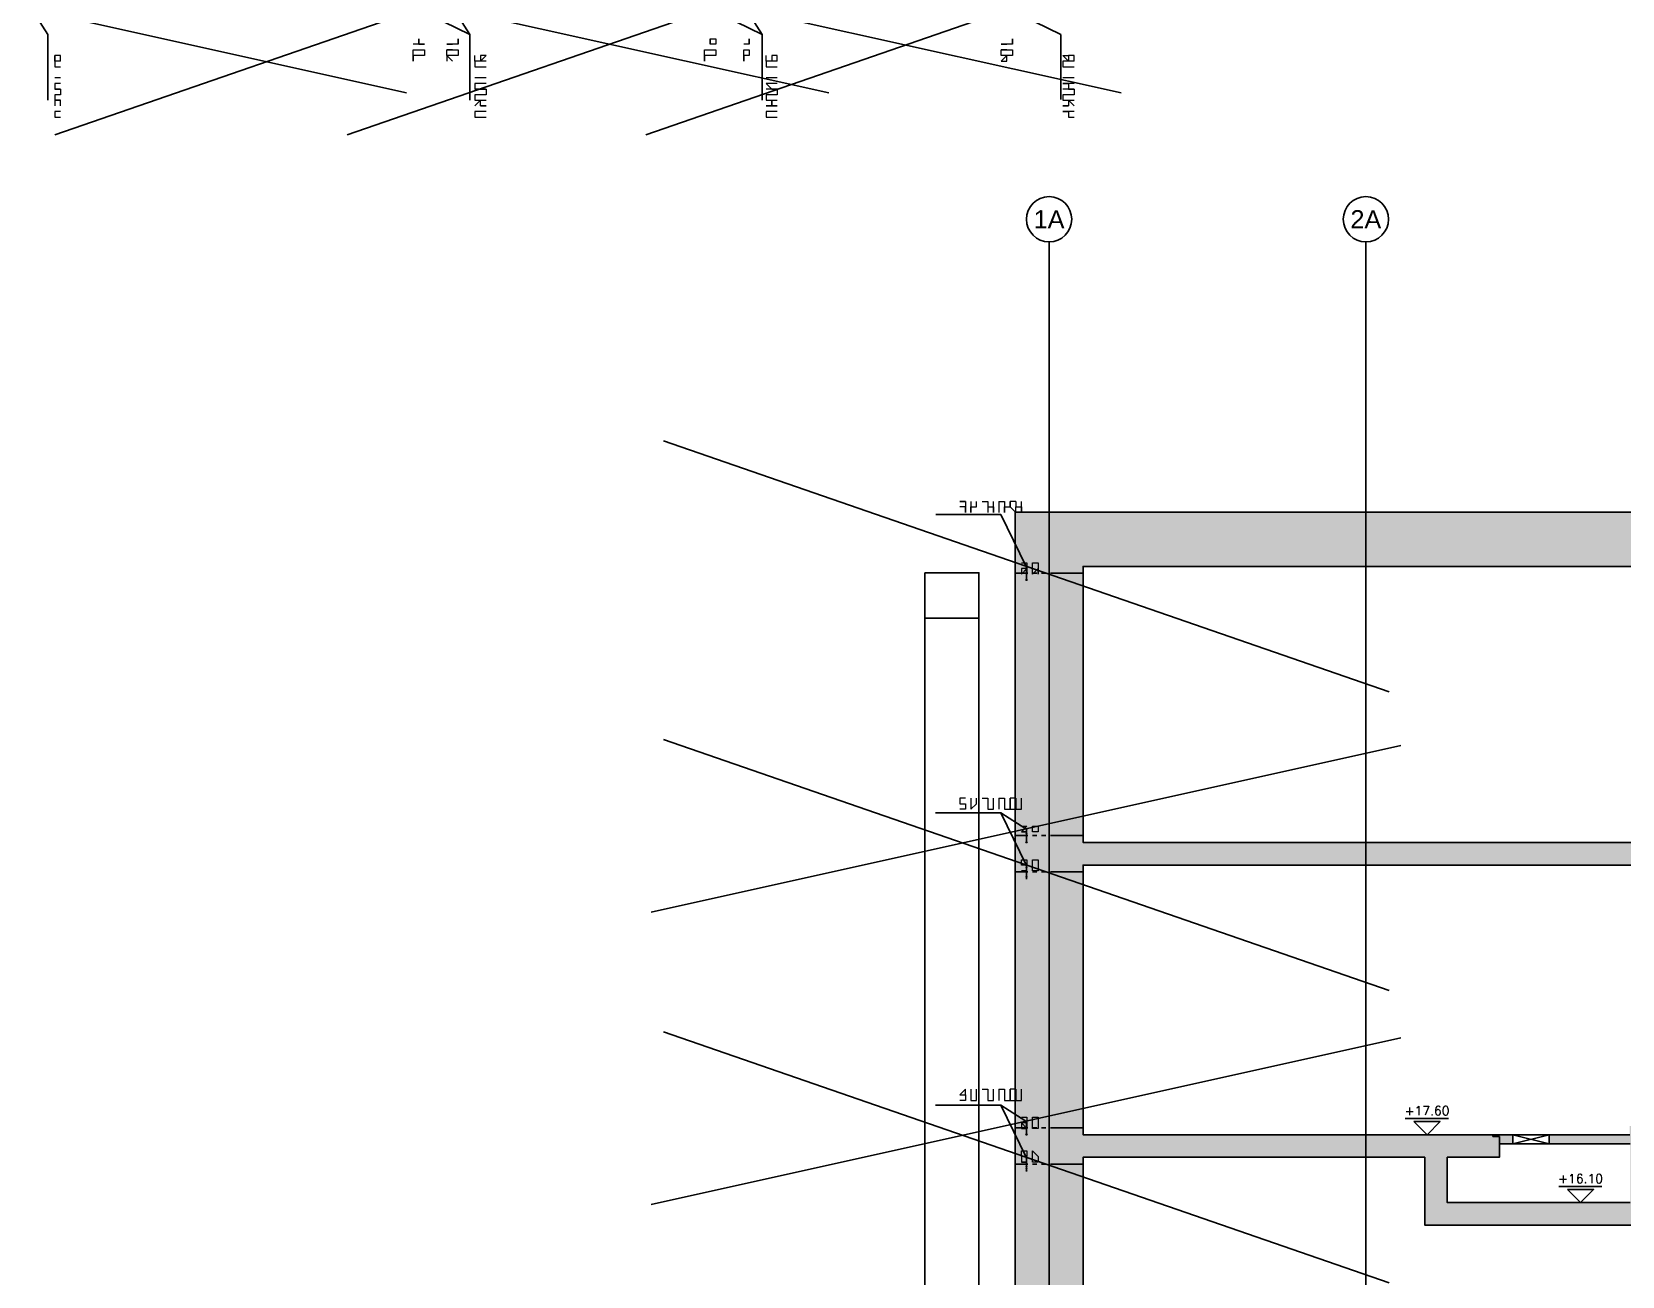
# Model space of a CAD drawing. Header units: millimetres. Extents: x 400382 to 401500, y 4543975 to 4544133.
# Drawn here: x 400887.23 to 400922.38, y 4544037.69 to 4544065.2 of the extents above; entities that cross this region are included whole.
import ezdxf
from ezdxf.enums import TextEntityAlignment as Align

# ---------------------------------------------------------------- set-up
doc = ezdxf.new("R2010")
doc.units = ezdxf.units.MM
for name, pattern in [('ACAD_ISO05W100', [33, 24, -3, 0, -3, 0, -3]), ('AKS', [3, 2.5, -0.25, 0, -0.25]), ('CIZGI', [0.4, 0.25, -0.15]), ('CONTINU', [0]), ('HIDDEN', [0.375, 0.25, -0.125])]:
    doc.linetypes.add(name, pattern=pattern)
for name, color, linetype in [('aks prota', 2, 'AKS'), ('caks prota', 4, 'Continuous'), ('görünüş prota', 4, 'Continuous'), ('inşaat derzi prota', 11, 'Continuous'), ('kesik prota', 2, 'CIZGI'), ('kesit prota', 1, 'Continuous'), ('kesit tarama prota', 252, 'Continuous'), ('kot prota', 4, 'Continuous'), ('merdiven prota', 2, 'Continuous'), ('not çizgisi prota', 4, 'Continuous'), ('PRT-CST-rc_level', 6, 'Continuous'), ('PRT-CST-rc_levermark', 4, 'Continuous'), ('st_s_su tutucu', 2, 'Continuous'), ('st_s_ölçü', 4, 'Continuous'), ('taks prota', 7, 'Continuous')]:
    doc.layers.add(name, color=color, linetype=linetype)
doc.layers.add('PRT-KD-kazik', color=172, linetype='Continuous', lineweight=25)
doc.styles.add('OLCU', font='romanstw.shx')
doc.styles.add('TAKS', font='Arial Unicode.ttf')
doc.dimstyles.new('1-50', dxfattribs={"dimtxt": 10, "dimasz": 4, "dimexe": 4, "dimexo": 8, "dimgap": 4, "dimtad": 1, "dimdec": 1, "dimrnd": 0.05, "dimzin": 9, "dimdsep": 46, "dimtxsty": 'OLCU', "dimblk1": 'OBLIQUE', "dimblk2": 'OBLIQUE', "dimsah": 1, "dimcen": 2, "dimdle": 4, "dimclrd": 4, "dimclre": 4, "dimclrt": 3, "dimadec": 1, "dimazin": 0, "dimtfac": 1, "dimtdec": 1, "dimtix": 1, "dimtmove": 2, "dimatfit": 3, "dimldrblk": 'OBLIQUE', "dimfxl": 1, "dimtvp": 1, "dimtolj": 1, "dimtzin": 1, "dimarcsym": 0})

# ---------------------------------------------------------------- blocks, each defined once
blk = doc.blocks.new('KOTK5')
at = {"layer": 'PRT-CST-rc_levermark'}
blk.add_line((216.6666666667443, 160), (-213.3333333332557, 160), dxfattribs=at)
blk.add_lwpolyline([(130, 130), (-130, 130), (0, 0)], close=True, dxfattribs=at)
at = {"layer": 'PRT-CST-rc_level', "style": 'OLCU'}
blk.add_attdef('000.00', text='', height=90, dxfattribs=at).set_placement((0, 193.1381784435362), align=Align.CENTER)
blk = doc.blocks.new('_Oblique')
at = {"layer": 'st_s_ölçü', "lineweight": -2}
blk.add_line((-0.5, -0.5), (0.5, 0.5), dxfattribs=at)
blk = doc.blocks.new('D')
at = {"layer": 'st_s_su tutucu', "linetype": 'CONTINU', "ltscale": 0.2}
for p, q in [((-39987.83090962706, 52508.18991963421), (-39992.63090966878, 52508.18991966914)), ((-39992.63090966878, 52508.18991966914), (-39992.63090980848, 52507.38991968935)), ((-39992.63090980848, 52507.38991968935), (-39990.63090962501, 52506.05655179494)), ((-39992.63090980848, 52448.98991960261), (-39990.63090962501, 52450.32328749701)), ((-39992.63090966878, 52448.18991962282), (-39992.63090980848, 52448.98991960261)), ((-39987.83090962706, 52448.18991965774), (-39992.63090966878, 52448.18991962282)), ((-39990.63090992199, 52478.65671955824), (-39991.93117670823, 52478.6567195757)), ((-39991.93117670823, 52478.6567195757), (-39991.93117659182, 52477.72311959402)), ((-39991.93117659182, 52477.72311959402), (-39990.63090987367, 52477.72311951835)), ((-39990.6309096902, 52498.50671976196), (-39991.53117650332, 52498.50671977942)), ((-39991.53117650332, 52498.50671977942), (-39991.53117639622, 52497.87311976865)), ((-39991.53117639622, 52497.87311976865), (-39990.63090970417, 52497.87311978029)), ((-39990.63090980196, 52488.50671968629), (-39991.53117661508, 52488.50671963972)), ((-39991.53117661508, 52488.50671963972), (-39991.53117662905, 52487.87311965806)), ((-39991.53117662905, 52487.87311965806), (-39990.630909937, 52487.87311964059)), ((-39991.53117661508, 52467.87311965223), (-39991.53117662905, 52468.5067196339)), ((-39991.53117662905, 52468.5067196339), (-39990.630909937, 52468.50671965136)), ((-39990.63090980196, 52467.87311960567), (-39991.53117661508, 52467.87311965223)), ((-39991.53117650332, 52457.87311951254), (-39991.53117639622, 52458.50671952331)), ((-39991.53117639622, 52458.50671952331), (-39990.63090970417, 52458.50671951166)), ((-39990.6309096902, 52457.87311953), (-39991.53117650332, 52457.87311951254)), ((-39990.63090962501, 52506.05655179494), (-39990.6309096902, 52498.50671976196)), ((-39990.63090970417, 52497.87311978029), (-39990.63090980196, 52488.50671968629)), ((-39990.630909937, 52487.87311964059), (-39990.63090992199, 52478.65671955824)), ((-39990.630909937, 52468.50671965136), (-39990.63090992199, 52477.72311973372)), ((-39990.63090970417, 52458.50671951166), (-39990.63090980196, 52467.87311960567)), ((-39990.63090962501, 52450.32328749701), (-39990.6309096902, 52457.87311953)), ((-39989.83090974534, 52506.05655187643), (-39987.83090964103, 52507.38991968935)), ((-39989.83090955907, 52498.50671965136), (-39989.83090974534, 52506.05655187643)), ((-39988.9306429881, 52498.50671966883), (-39989.83090955907, 52498.50671965136)), ((-39989.83090992229, 52488.50671961062), (-39989.83090981984, 52497.87311973373)), ((-39989.83090981984, 52497.87311973373), (-39988.93064300207, 52497.87311962313)), ((-39988.93064335132, 52488.50671965136), (-39989.83090992229, 52488.50671961062)), ((-39989.83091007002, 52478.65671960481), (-39989.8309099316, 52487.87311978029)), ((-39989.8309099316, 52487.87311978029), (-39988.93064311383, 52487.87311964059)), ((-39988.53064343977, 52478.65671965137), (-39989.83091007002, 52478.65671960481)), ((-39989.83090998934, 52477.72311965805), (-39988.53064344908, 52477.72311964058)), ((-39989.83091007002, 52477.72311968715), (-39989.8309099316, 52468.50671951166)), ((-39989.8309099316, 52468.50671951166), (-39988.93064311383, 52468.50671965136)), ((-39988.93064335132, 52467.87311964059), (-39989.83090992229, 52467.87311968134)), ((-39989.83090992229, 52467.87311968134), (-39989.83090981984, 52458.50671955823)), ((-39989.83090981984, 52458.50671955823), (-39988.93064300207, 52458.50671966883)), ((-39988.9306429881, 52457.87311962313), (-39989.83090955907, 52457.87311964059)), ((-39989.83090955907, 52457.87311964059), (-39989.83090974534, 52450.32328741552)), ((-39989.83090974534, 52450.32328741552), (-39987.83090964103, 52448.98991960261)), ((-39988.93064300207, 52497.87311962313), (-39988.9306429881, 52498.50671966883)), ((-39988.93064311383, 52487.87311964059), (-39988.93064335132, 52488.50671965136)), ((-39988.93064311383, 52468.50671965136), (-39988.93064335132, 52467.87311964059)), ((-39988.93064300207, 52458.50671966883), (-39988.9306429881, 52457.87311962313)), ((-39988.53064344908, 52477.72311964058), (-39988.53064343977, 52478.65671965137)), ((-39987.83090964103, 52507.38991968935), (-39987.83090962706, 52508.18991963421)), ((-39987.83090964103, 52448.98991960261), (-39987.83090962706, 52448.18991965774))]:
    blk.add_line(p, q, dxfattribs=at)

msp = doc.modelspace()

# ---------------------------------------------------------------- hatches: boundary and pattern name
at = {"layer": 'kesit tarama prota'}
h = msp.add_hatch(color=256, dxfattribs=at)
h.dxf.hatch_style = 1
h.paths.add_polyline_path([(401014.1647509849, 4544054.579293086), (400934.388179152, 4544054.579293086), (400934.388179152, 4544056.519293087), (400929.7850558432, 4544056.519293087), (400929.7850558432, 4544054.579293086), (400908.9616747943, 4544054.579293086), (400908.9616747655, 4544023.829164834), (400908.5616747653, 4544023.829164834), (400908.5616747944, 4544023.429164851), (400910.9616747943, 4544023.429164844), (400910.9616748234, 4544025.429293087), (400919.0616748247, 4544025.429293087), (400919.0616749262, 4544024.129300867), (400926.5980602189, 4544024.129300867), (400926.5980602189, 4544025.429293085), (401010.4621038486, 4544025.42929284), (401010.4621038197, 4544024.759243654), (401014.5452716316, 4544024.759243901), (401014.5452716316, 4544025.159244522), (401013.8647509848, 4544025.159244522), (401013.8647509848, 4544040.319293086), (401014.1647509725, 4544040.319293086), (401014.1647509725, 4544040.819293086), (400994.7251077967, 4544040.819293086), (400994.7251077967, 4544039.519293087), (400996.7665160235, 4544039.519293087), (400996.7665160235, 4544040.319293086), (401010.462100581, 4544040.319293086), (401010.462100581, 4544031.489293086), (401000.6796172322, 4544031.489293086), (401000.6796172322, 4544033.789293285), (401001.3702733193, 4544033.789293087), (401001.3702733193, 4544034.189293087), (400978.9030027606, 4544034.189293087), (400978.9030027606, 4544033.789293087), (400979.5835234071, 4544033.789293087), (400979.5835234071, 4544031.489293086), (400937.7098411557, 4544031.489293086), (400950.405794041, 4544038.819309813), (400953.7746489032, 4544038.819309813), (400953.7746489684, 4544040.319293086), (400958.9697655693, 4544040.319293086), (400958.9697655695, 4544038.819293086), (400965.2697655684, 4544038.819293086), (400965.2697655684, 4544040.319293086), (400983.4954716011, 4544040.319293086), (400983.4954716011, 4544039.519293087), (400984.6874282581, 4544039.519293087), (400984.6874282581, 4544038.819293086), (400986.9946981282, 4544038.819293086), (400994.6377215711, 4544035.249342467), (400994.6377215711, 4544035.826692737), (400989.836466918, 4544038.069292429), (400990.7068071826, 4544038.069292429), (400991.5462110424, 4544037.684473636), (400991.5462110424, 4544038.029292429), (400991.5462110424, 4544038.199292429), (400991.1753906491, 4544038.199292429), (400991.1753906491, 4544038.369292429), (400989.4028691694, 4544038.369292429), (400989.4028691694, 4544038.539292429), (400989.032048776, 4544038.539292429), (400989.032048776, 4544038.709292429), (400988.6215356593, 4544038.709292429), (400988.6215356593, 4544038.636770029), (400987.1602998364, 4544039.319293086), (400985.5380790667, 4544039.319293086), (400985.5380790667, 4544040.819293086), (400965.9574851424, 4544040.819293086), (400973.6824337102, 4544045.279297209), (400977.704740406, 4544045.279298376), (400977.7047399709, 4544046.779293086), (400984.0069075995, 4544046.779293086), (400984.0069075995, 4544045.779293926), (400985.0276885694, 4544045.779293926), (400985.0276885694, 4544046.779293086), (401014.1647509725, 4544046.779293086), (401014.1647509725, 4544047.279293926), (400974.8807697806, 4544047.279293926), (400974.8807697806, 4544047.129293087), (400974.5907697806, 4544047.129293087), (400974.5907697806, 4544046.959293087), (400974.3007697805, 4544046.959293087), (400974.3007697805, 4544046.789293087), (400974.0107697805, 4544046.789293087), (400974.0107697805, 4544046.619293087), (400973.7207697805, 4544046.619293087), (400973.7207697805, 4544046.449293086), (400973.4307697807, 4544046.449293086), (400973.4307697807, 4544046.279293086), (400973.1407697806, 4544046.279293086), (400973.1407697806, 4544046.109293086), (400972.8507697806, 4544046.109293086), (400972.8507697806, 4544045.939293087), (400972.5607697805, 4544045.939293087), (400972.5607697805, 4544045.769293087), (400972.2707697805, 4544045.769293087), (400972.2707697805, 4544045.599293087), (400971.9807697805, 4544045.599293087), (400971.9807697805, 4544045.429293087), (400971.6907697807, 4544045.429293087), (400971.6907697807, 4544045.259293087), (400971.4007697806, 4544045.259293087), (400971.4007697806, 4544045.089293087), (400970.2107697807, 4544045.089293087), (400970.2107697807, 4544044.919293086), (400969.9207697806, 4544044.919293086), (400969.9207697806, 4544044.749293086), (400969.6307697806, 4544044.749293086), (400969.6307697806, 4544044.579293086), (400969.3407697806, 4544044.579293086), (400969.3407697806, 4544044.409293086), (400969.0507697805, 4544044.409293086), (400969.0507697805, 4544044.239293086), (400968.7607697805, 4544044.239293086), (400968.7607697805, 4544044.069293086), (400968.4707697805, 4544044.069293086), (400968.4707697805, 4544043.899293086), (400968.1807697807, 4544043.899293086), (400968.1807697807, 4544043.729293087), (400967.8907697806, 4544043.729293087), (400967.8907697806, 4544043.559293087), (400967.6007697806, 4544043.559293087), (400967.6007697806, 4544043.389293087), (400967.3107697805, 4544043.389293087), (400967.3107697805, 4544043.219293087), (400967.0207697805, 4544043.219293087), (400967.0207697805, 4544043.049293087), (400966.7307697805, 4544043.049293087), (400966.7307697805, 4544042.879293087), (400965.5407697805, 4544042.879293087), (400965.5407697805, 4544042.709293087), (400965.2507697805, 4544042.709293087), (400965.2507697805, 4544042.539293087), (400964.9607697807, 4544042.539293087), (400964.9607697807, 4544042.369293087), (400964.6707697806, 4544042.369293087), (400964.6707697806, 4544042.199293086), (400964.3807697806, 4544042.199293086), (400964.3807697806, 4544042.029293086), (400964.0907697806, 4544042.029293086), (400964.0907697806, 4544041.859293086), (400963.8007697805, 4544041.859293086), (400963.8007697805, 4544041.689293087), (400963.5107697805, 4544041.689293087), (400963.5107697805, 4544041.519293087), (400963.2207697805, 4544041.519293087), (400963.2207697805, 4544041.349293087), (400962.9307697807, 4544041.349293087), (400962.9307697807, 4544041.179293087), (400962.6407697806, 4544041.179293087), (400962.6407697806, 4544041.009293087), (400962.3507697806, 4544041.009293087), (400962.3507697806, 4544040.819293086), (400960.5947655691, 4544040.819293086), (400960.5947655691, 4544040.619293087), (400962.3606976499, 4544040.619293087), (400962.3606976499, 4544039.319293086), (400959.4697655693, 4544039.319293086), (400959.4697655693, 4544040.619293087), (400959.7947655688, 4544040.619293087), (400959.7947655688, 4544040.819293086), (400952.4826747025, 4544040.819293086), (400952.4826747025, 4544040.669293086), (400952.1926747025, 4544040.669293086), (400952.1926747025, 4544040.499293086), (400951.9026747025, 4544040.499293086), (400951.9026747025, 4544040.329293086), (400951.6126747024, 4544040.329293086), (400951.6126747024, 4544040.159293086), (400951.3226747024, 4544040.159293086), (400951.3226747024, 4544039.989293086), (400951.0326747024, 4544039.989293086), (400951.0326747024, 4544039.819293086), (400950.7426747025, 4544039.819293086), (400950.7426747025, 4544039.649293086), (400950.4526747025, 4544039.649293086), (400950.4526747025, 4544039.479293087), (400950.1626747025, 4544039.479293087), (400950.1626747025, 4544039.309293087), (400949.8726747024, 4544039.309293087), (400949.8726747024, 4544039.139293087), (400949.5826747024, 4544039.139293087), (400949.5826747024, 4544038.969293087), (400949.2926747024, 4544038.969293087), (400949.2926747024, 4544038.799293087), (400949.0026747026, 4544038.799293087), (400949.0026747026, 4544038.629293087), (400948.7126747025, 4544038.629293087), (400948.7126747025, 4544038.459293087), (400947.5126747023, 4544038.459293087), (400947.5126747023, 4544038.289293087), (400947.2226747025, 4544038.289293087), (400947.2226747025, 4544038.119293087), (400946.9326747025, 4544038.119293087), (400946.9326747025, 4544037.949293086), (400946.6426747025, 4544037.949293086), (400946.6426747025, 4544037.779293086), (400946.3526747024, 4544037.779293086), (400946.3526747024, 4544037.609293086), (400946.0626747024, 4544037.609293086), (400946.0626747024, 4544037.439293087), (400945.7726747023, 4544037.439293087), (400945.7726747023, 4544037.269293087), (400945.4826747025, 4544037.269293087), (400945.4826747025, 4544037.099293087), (400945.1926747025, 4544037.099293087), (400945.1926747025, 4544036.929293087), (400944.9026747025, 4544036.929293087), (400944.9026747025, 4544036.759293087), (400944.6126747024, 4544036.759293087), (400944.6126747024, 4544036.589293087), (400944.3226747024, 4544036.589293087), (400944.3226747024, 4544036.419293086), (400944.0326747024, 4544036.419293086), (400944.0326747024, 4544036.249293086), (400943.7426747025, 4544036.249293086), (400943.7426747025, 4544036.079293086), (400942.5426747024, 4544036.079293086), (400942.5426747024, 4544035.909293086), (400942.2526747026, 4544035.909293086), (400942.2526747026, 4544035.739293086), (400941.9626747025, 4544035.739293086), (400941.9626747025, 4544035.569293086), (400941.6726747025, 4544035.569293086), (400941.6726747025, 4544035.399293086), (400941.3826747024, 4544035.399293086), (400941.3826747024, 4544035.229293087), (400941.0926747024, 4544035.229293087), (400941.0926747024, 4544035.059293087), (400940.8026747024, 4544035.059293087), (400940.8026747024, 4544034.889293087), (400940.5126747023, 4544034.889293087), (400940.5126747023, 4544034.719293087), (400940.2226747025, 4544034.719293087), (400940.2226747025, 4544034.549293087), (400939.9326747025, 4544034.549293087), (400939.9326747025, 4544034.379293087), (400939.6426747025, 4544034.379293087), (400939.6426747025, 4544034.209293087), (400939.3526747024, 4544034.209293087), (400939.3526747024, 4544034.039293087), (400939.0626747024, 4544034.039293087), (400939.0626747024, 4544033.869293087), (400938.7726747023, 4544033.869293087), (400938.7726747023, 4544033.699293086), (400937.5726747024, 4544033.699293086), (400937.5726747024, 4544033.529293086), (400937.2826747024, 4544033.529293086), (400937.2826747024, 4544033.359293086), (400936.9926747025, 4544033.359293086), (400936.9926747025, 4544033.189293087), (400936.7026747025, 4544033.189293087), (400936.7026747025, 4544033.019293087), (400936.4126747025, 4544033.019293087), (400936.4126747025, 4544032.849293087), (400936.1226747024, 4544032.849293087), (400936.1226747024, 4544032.679293087), (400935.8326747024, 4544032.679293087), (400935.8326747024, 4544032.509293087), (400935.5426747024, 4544032.509293087), (400935.5426747024, 4544032.339293087), (400935.2526747026, 4544032.339293087), (400935.2526747026, 4544032.169293086), (400934.9626747025, 4544032.169293086), (400934.9626747025, 4544031.999293086), (400934.6726747025, 4544031.999293086), (400934.6726747025, 4544031.829293086), (400934.3826747024, 4544031.829293086), (400934.3826747024, 4544031.659293086), (400934.0926747024, 4544031.659293086), (400934.0926747024, 4544031.489293086), (400933.8026747024, 4544031.489293086), (400933.8026747024, 4544031.319293086), (400933.5126747023, 4544031.319293086), (400933.5126747023, 4544031.149293086), (400932.3126747024, 4544031.149293086), (400932.3126747024, 4544030.979293087), (400932.0226747023, 4544030.979293087), (400932.0226747023, 4544030.809293087), (400931.7326747025, 4544030.809293087), (400931.7326747025, 4544030.639293087), (400931.4426747025, 4544030.639293087), (400931.4426747025, 4544030.469293087), (400931.1526747025, 4544030.469293087), (400931.1526747025, 4544030.299293087), (400930.8626747024, 4544030.299293087), (400930.8626747024, 4544030.129293087), (400930.5726747024, 4544030.129293087), (400930.5726747024, 4544029.959293087), (400930.2826747024, 4544029.959293087), (400930.2826747024, 4544029.789293087), (400929.9926747025, 4544029.789293087), (400929.9926747025, 4544029.619293087), (400929.7026747025, 4544029.619293087), (400929.7026747025, 4544029.449293086), (400929.4126747025, 4544029.449293086), (400929.4126747025, 4544029.279293086), (400929.1226747024, 4544029.279293086), (400929.1226747024, 4544029.109293086), (400928.8326747024, 4544029.109293086), (400928.8326747024, 4544028.939293087), (400928.5426747024, 4544028.939293087), (400928.5426747024, 4544028.769293087), (400928.2526747026, 4544028.769293087), (400928.2526747026, 4544028.599293087), (400927.0526747024, 4544028.599293087), (400927.0526747024, 4544028.429293087), (400926.7626747023, 4544028.429293087), (400926.7626747023, 4544028.259293087), (400926.4726747025, 4544028.259293087), (400926.4726747025, 4544028.089293087), (400926.1826747025, 4544028.089293087), (400926.1826747025, 4544027.919293086), (400925.8926747025, 4544027.919293086), (400925.8926747025, 4544027.749293086), (400925.6026747024, 4544027.749293086), (400925.6026747024, 4544027.579293086), (400925.3126747024, 4544027.579293086), (400925.3126747024, 4544027.409293086), (400925.0226747023, 4544027.409293086), (400925.0226747023, 4544027.239293086), (400924.7326747025, 4544027.239293086), (400924.7326747025, 4544027.069293086), (400924.4426747025, 4544027.069293086), (400924.4426747025, 4544026.899293086), (400924.1526747025, 4544026.899293086), (400924.1526747025, 4544026.729293087), (400923.8626747024, 4544026.729293087), (400923.8626747024, 4544026.559293087), (400923.5726747024, 4544026.559293087), (400923.5726747024, 4544026.389293087), (400923.2826747024, 4544026.389293087), (400923.2826747024, 4544026.219293087), (400922.9926747025, 4544026.219293087), (400922.9926747025, 4544025.729293087), (400922.6926747025, 4544025.729293087), (400922.6926747025, 4544026.029293086), (400920.7616747944, 4544026.029293086), (400920.7616747944, 4544025.829293086), (400922.4926747025, 4544025.829293086), (400922.4926747025, 4544025.529293086), (400922.9926745719, 4544025.529293086), (400922.9926748329, 4544024.529300868), (400919.6616748949, 4544024.529300868), (400919.6616747933, 4544025.829293086), (400919.9616747943, 4544025.829293174), (400919.9616747943, 4544026.029293086), (400910.9616747943, 4544026.029293086), (400910.9616746493, 4544030.889278292), (400922.6116748019, 4544030.889278223), (400922.6116747945, 4544030.489293018), (400923.8116747944, 4544030.489293018), (400923.8116747944, 4544031.489293012), (400910.4616747943, 4544031.489293086), (400910.4616747943, 4544040.319293086), (400918.0116747937, 4544040.319293086), (400918.0116747937, 4544038.819293086), (400922.7453150447, 4544038.819293086), (400925.3433895153, 4544040.319293086), (400939.1116747945, 4544040.319293086), (400939.1116747945, 4544039.619293086), (400939.7116747943, 4544039.619293086), (400939.7116747943, 4544040.819293086), (400926.2094143389, 4544040.819293086), (400933.9343429352, 4544045.27928568), (400937.8966496312, 4544045.279286829), (400937.896649196, 4544046.779293086), (400965.7119171289, 4544046.779293086), (400965.7119171289, 4544047.279293086), (400935.0926747024, 4544047.279293086), (400935.0926747024, 4544047.129293087), (400934.8026747024, 4544047.129293087), (400934.8026747024, 4544046.959293087), (400934.5126747023, 4544046.959293087), (400934.5126747023, 4544046.789293087), (400934.2226747025, 4544046.789293087), (400934.2226747025, 4544046.619293087), (400933.9326747025, 4544046.619293087), (400933.9326747025, 4544046.449293086), (400933.6426747025, 4544046.449293086), (400933.6426747025, 4544046.279293086), (400933.3526747024, 4544046.279293086), (400933.3526747024, 4544046.109293086), (400933.0626747024, 4544046.109293086), (400933.0626747024, 4544045.939293087), (400932.7726747023, 4544045.939293087), (400932.7726747023, 4544045.769293087), (400932.4826747025, 4544045.769293087), (400932.4826747025, 4544045.599293087), (400932.1926747025, 4544045.599293087), (400932.1926747025, 4544045.429293087), (400931.9026747025, 4544045.429293087), (400931.9026747025, 4544045.259293087), (400931.6126747024, 4544045.259293087), (400931.6126747024, 4544045.089293087), (400930.4126747025, 4544045.089293087), (400930.4126747025, 4544044.919293086), (400930.1226747024, 4544044.919293086), (400930.1226747024, 4544044.749293086), (400929.8326747024, 4544044.749293086), (400929.8326747024, 4544044.579293086), (400929.5426747024, 4544044.579293086), (400929.5426747024, 4544044.409293086), (400929.2526747026, 4544044.409293086), (400929.2526747026, 4544044.239293086), (400928.9626747025, 4544044.239293086), (400928.9626747025, 4544044.069293086), (400928.6726747025, 4544044.069293086), (400928.6726747025, 4544043.899293086), (400928.3826747024, 4544043.899293086), (400928.3826747024, 4544043.729293087), (400928.0926747024, 4544043.729293087), (400928.0926747024, 4544043.559293087), (400927.8026747024, 4544043.559293087), (400927.8026747024, 4544043.389293087), (400927.5126747023, 4544043.389293087), (400927.5126747023, 4544043.219293087), (400927.2226747025, 4544043.219293087), (400927.2226747025, 4544043.049293087), (400926.9326747025, 4544043.049293087), (400926.9326747025, 4544042.879293087), (400925.7326747025, 4544042.879293087), (400925.7326747025, 4544042.709293087), (400925.4426747025, 4544042.709293087), (400925.4426747025, 4544042.539293087), (400925.1526747025, 4544042.539293087), (400925.1526747025, 4544042.369293087), (400924.8626747024, 4544042.369293087), (400924.8626747024, 4544042.199293086), (400924.5726747024, 4544042.199293086), (400924.5726747024, 4544042.029293086), (400924.2826747024, 4544042.029293086), (400924.2826747024, 4544041.859293086), (400923.9926747025, 4544041.859293086), (400923.9926747025, 4544041.689293087), (400923.7026747025, 4544041.689293087), (400923.7026747025, 4544041.519293087), (400923.4126747025, 4544041.519293087), (400923.4126747025, 4544041.349293087), (400923.1226747024, 4544041.349293087), (400923.1226747024, 4544041.179293087), (400922.8326747024, 4544041.179293087), (400922.8326747024, 4544041.009293087), (400922.5426747024, 4544041.009293087), (400922.5426747024, 4544040.819293086), (400920.7616747862, 4544040.819293086), (400920.7616747862, 4544040.619293087), (400922.5526025223, 4544040.619293086), (400922.5526025223, 4544039.319293086), (400918.5116747941, 4544039.319293086), (400918.5116747941, 4544040.319293086), (400919.6616747936, 4544040.319293086), (400919.6616747936, 4544040.619293086), (400919.9616747943, 4544040.619293086), (400919.9616747943, 4544040.819293086), (400910.4616747943, 4544040.819293086), (400910.4616747943, 4544046.779293086), (400922.6116747824, 4544046.779293086), (400922.6116747824, 4544046.279293086), (400923.2116747822, 4544046.279293086), (400923.2116747822, 4544047.279293086), (400910.4616747946, 4544047.279293086), (400910.4616747946, 4544053.379293925), (400930.2850786038, 4544053.379293925), (400930.2850665066, 4544056.019293087), (400933.888179152, 4544056.019293087), (400933.888179152, 4544053.379293925), (401014.1647509725, 4544053.379293925)])
h.paths.add_polyline_path([(400937.396649109, 4544047.079293086), (400937.3966494862, 4544045.779286684), (400933.1851966674, 4544045.779285462), (400935.4028567334, 4544047.079293086)], flags=16)
h.paths.add_polyline_path([(400931.6226025224, 4544044.889293087), (400931.6226025224, 4544044.521951201), (400927.2426025225, 4544041.993155328), (400927.2426025225, 4544042.829144066), (400930.7569743805, 4544044.889293087)], flags=16)
h.paths.add_polyline_path([(400950.5752381135, 4544039.319309758), (400952.7928567333, 4544040.619293086), (400953.2746489814, 4544040.619293086), (400953.2746489248, 4544039.319309813)], flags=16)
h.paths.add_polyline_path([(400942.8869743804, 4544035.879293087), (400943.7426747025, 4544035.879293087), (400943.7426747025, 4544035.549703858), (400939.0726747024, 4544032.853476294), (400939.0726747024, 4544033.64332431)], flags=16)
h.paths.add_polyline_path([(400926.9426025224, 4544042.679293087), (400926.9426025224, 4544041.819950131), (400922.8526025224, 4544039.458585949), (400922.8526025224, 4544040.789144066), (400926.0769743805, 4544042.679293087)], flags=16)
h.paths.add_polyline_path([(400938.7726747023, 4544033.499293086), (400938.7726747023, 4544032.680271097), (400936.7098629409, 4544031.489305374), (400935.0550722477, 4544031.489304894), (400935.0550722477, 4544031.82162632), (400937.9169743804, 4544033.499293086)], flags=16)
h.paths.add_polyline_path([(400964.6971341895, 4544030.889292489), (400964.6971343346, 4544030.489292982), (401010.4621029161, 4544030.48929284), (401010.4621029161, 4544026.02929284), (400926.5980602189, 4544026.029293085), (400935.015806911, 4544030.88928466), (400937.7116747946, 4544030.88928466), (400937.7116747946, 4544030.489293086), (400938.3116747944, 4544030.489293086), (400938.3116747944, 4544030.889284834)], flags=16)
h.paths.add_polyline_path([(400933.5226206763, 4544030.949293086), (400933.5226206763, 4544030.604542974), (400928.5526747024, 4544027.735141406), (400928.5526747024, 4544028.543324309), (400932.6569743804, 4544030.949293086)], flags=16)
h.paths.add_polyline_path([(400962.6606976497, 4544040.789144095), (400965.8850694585, 4544042.679293087), (400966.7307697805, 4544042.679293087), (400966.7307697805, 4544041.843099846), (400964.7697655684, 4544040.710912777), (400964.7697655684, 4544039.319293086), (400962.6606976497, 4544039.319293086)], flags=16)
h.paths.add_polyline_path([(400967.0307697805, 4544042.82332431), (400970.5550694584, 4544044.889293087), (400971.4007697806, 4544044.889293087), (400971.4007697806, 4544044.539327409), (400967.0307697805, 4544042.016305042)], flags=16)
h.paths.add_polyline_path([(400928.2526747026, 4544028.399293086), (400928.2526747026, 4544027.561936209), (400925.7980602188, 4544026.144762927), (400925.7980602188, 4544024.529300868), (400923.2926747024, 4544024.529300868), (400923.2926747024, 4544025.99332431), (400927.3969743804, 4544028.399293086)], flags=16)
h.paths.add_polyline_path([(400973.5484589688, 4544046.116452455), (400975.1909532421, 4544047.079293925), (400977.2047398838, 4544047.079293925), (400977.204740261, 4544045.779298231), (400973.5484589688, 4544045.77929717)], flags=16)
h.paths.add_polyline_path([(400980.09386767, 4544033.789293087), (401000.1702733194, 4544033.789293087), (401000.1702733194, 4544031.489293086), (400980.09386767, 4544031.489292988)], flags=16)

# ---------------------------------------------------------------- linework, layer by layer
at = {"layer": 'aks prota', "ltscale": 10}
for p, q in [((400909.7116747943, 4544060.552820121), (400909.7116747943, 4544004.747322582)), ((400916.7116747943, 4544060.552820121), (400916.7116747943, 4544004.747322582))]:
    msp.add_line(p, q, dxfattribs=at)
at = {"layer": 'caks prota', "ltscale": 0.05}
for centre in [(400909.7116747943, 4544061.052820121), (400916.7116747943, 4544061.052820121)]:
    msp.add_circle(centre, 0.4999999999999999, dxfattribs=at)
at = {"layer": 'görünüş prota', "color": 4}
for points in [[(400920.7616747944, 4544040.819293086), (400919.9616747943, 4544040.819293086)], [(400919.9616747943, 4544040.619293086), (400920.7616747944, 4544040.619293087)]]:
    msp.add_lwpolyline(points, dxfattribs=at)
at = {"layer": 'inşaat derzi prota', "linetype": 'ACAD_ISO05W100', "ltscale": 0.03}
for points in [[(400910.461674701, 4544053.229293925), (400908.9616747932, 4544053.229293925)], [(400910.461674701, 4544047.429293086), (400908.9616747932, 4544047.429293086)], [(400910.461674701, 4544046.629293086), (400908.9616747932, 4544046.629293086)], [(400910.461674701, 4544040.969293086), (400908.9616747932, 4544040.969293086)], [(400910.461674701, 4544040.169293086), (400908.9616747932, 4544040.169293086)]]:
    msp.add_lwpolyline(points, dxfattribs=at)
at = {"layer": 'kesik prota', "ltscale": 10}
msp.add_lwpolyline([(400919.9616747943, 4544040.819293086), (400920.7616747944, 4544040.619293086), (400920.7616747944, 4544040.819293086), (400919.9616747943, 4544040.619293087), (400919.9616747943, 4544040.819293086)], dxfattribs=at)
at = {"layer": 'kesit prota', "color": 1}
msp.add_line((400908.9616747655, 4544023.829164834), (400908.9616747943, 4544054.579293086), dxfattribs=at)
for points in [[(400908.9616747943, 4544054.579293086), (400929.7850558432, 4544054.579293086), (400929.7850558432, 4544056.519293087), (400934.388179152, 4544056.519293087), (400934.388179152, 4544054.579293086), (401014.1647509849, 4544054.579293086), (401014.1647509725, 4544053.379293925), (400933.888179152, 4544053.379293925), (400933.888179152, 4544056.019293087)], [(400933.888179152, 4544056.019293087), (400930.2850665066, 4544056.019293087), (400930.2850786038, 4544053.379293925), (400910.4616747946, 4544053.379293925), (400910.4616747946, 4544047.279293086), (400923.2116747822, 4544047.279293086), (400923.2116747822, 4544046.279293086), (400922.6116747824, 4544046.279293086), (400922.6116747824, 4544046.779293086)], [(400922.6116747824, 4544046.779293086), (400910.4616747943, 4544046.779293086), (400910.4616747943, 4544040.819293086), (400919.9616747943, 4544040.819293086), (400919.9616747943, 4544040.619293086), (400919.6616747936, 4544040.619293086), (400919.6616747936, 4544040.319293086), (400918.5116747941, 4544040.319293086), (400918.5116747941, 4544039.319293086), (400922.5526025223, 4544039.319293086)], [(400922.5526025223, 4544040.619293086), (400920.7616747862, 4544040.619293087), (400920.7616747862, 4544040.819293086), (400922.5426747024, 4544040.819293086)], [(400923.8116747944, 4544031.489293012), (400910.4616747943, 4544031.489293086), (400910.4616747943, 4544040.319293086), (400918.0116747937, 4544040.319293086), (400918.0116747937, 4544038.819293086), (400922.7453150447, 4544038.819293086)]]:
    msp.add_lwpolyline(points, dxfattribs=at)
at = {"layer": 'merdiven prota', "linetype": 'HIDDEN', "ltscale": 10}
msp.add_lwpolyline([(400919.5166884912, 4544040.819293086), (400919.5166884912, 4544040.779293086), (400919.6616747945, 4544040.779290263), (400919.6616747945, 4544040.619293087)], dxfattribs=at)
at = {"layer": 'PRT-KD-kazik', "color": 3}
for points in [[(400906.9617178789, 4544053.2391647), (400908.1617180207, 4544053.2391647), (400908.1617180207, 4544052.239164701), (400906.9617178789, 4544052.239164701)], [(400906.9617178799, 4544052.2391647), (400908.1617180207, 4544052.2391647), (400908.1617180209, 4544007.939164701), (400906.9617178801, 4544007.939164701)]]:
    msp.add_lwpolyline(points, close=True, dxfattribs=at)
at = {"layer": 'st_s_ölçü', "color": 6, "lineweight": 0}
for points in [[(400895.7837565897, 4544065.043917994), (400895.7837565897, 4544064.920158369), (400895.7837565897, 4544065.043917994), (400895.7837565897, 4544064.920158369), (400895.9075162142, 4544064.920158369), (400895.7837565897, 4544064.920158369), (400895.6599969651, 4544064.920158369)], [(400896.6500739597, 4544065.043917994), (400896.6500739597, 4544064.920158369), (400896.6500739597, 4544065.043917994), (400896.6500739597, 4544064.920158369), (400896.526314336, 4544064.920158369)], [(400902.219257056, 4544065.043917994), (400902.219257056, 4544064.920158369), (400902.219257056, 4544065.043917994), (400902.3430166805, 4544065.043917994), (400902.3430166805, 4544064.920158369), (400902.219257056, 4544064.920158369)], [(400903.0855744269, 4544065.043917994), (400903.0855744269, 4544064.920158369), (400903.0855744269, 4544065.043917994), (400903.0855744269, 4544064.920158369), (400902.9618148023, 4544064.920158369)], [(400908.9022767713, 4544065.043917994), (400908.9022767713, 4544064.920158369), (400908.9022767713, 4544065.043917994), (400908.9022767713, 4544064.920158369), (400908.7785171468, 4544064.920158369)], [(400887.8631406307, 4544064.548879497), (400887.8631406307, 4544064.672639121), (400887.7393810071, 4544064.672639121), (400887.7393810071, 4544064.548879497), (400887.7393810071, 4544064.672639121)], [(400887.8631406307, 4544064.548879497), (400887.7393810071, 4544064.548879497), (400887.7393810071, 4544064.425119872), (400887.8631406307, 4544064.425119872)], [(400896.526314336, 4544064.796398746), (400896.4025547115, 4544064.796398746)], [(400896.526314336, 4544064.548879497), (400896.4025547115, 4544064.672639121), (400896.4025547115, 4544064.548879497)], [(400897.1451124579, 4544064.548879497), (400897.2688720815, 4544064.672639121), (400897.1451124579, 4544064.672639121), (400897.1451124579, 4544064.548879497), (400897.0213528333, 4544064.548879497), (400897.0213528333, 4544064.672639121)], [(400897.2688720815, 4544064.548879497), (400897.0213528333, 4544064.548879497), (400897.0213528333, 4544064.425119872), (400897.2688720815, 4544064.425119872)], [(400903.7043725487, 4544064.548879497), (400903.7043725487, 4544064.672639121), (400903.5806129241, 4544064.672639121), (400903.5806129241, 4544064.548879497), (400903.4568532996, 4544064.548879497), (400903.4568532996, 4544064.672639121)], [(400903.7043725487, 4544064.548879497), (400903.5806129241, 4544064.548879497), (400903.4568532996, 4544064.548879497), (400903.4568532996, 4544064.425119872), (400903.5806129241, 4544064.425119872), (400903.7043725487, 4544064.425119872)], [(400910.2636326395, 4544064.548879497), (400910.2636326395, 4544064.672639121), (400910.1398730149, 4544064.672639121), (400910.1398730149, 4544064.548879497), (400910.0161133904, 4544064.672639121), (400910.1398730149, 4544064.672639121)], [(400910.2636326395, 4544064.548879497), (400910.1398730149, 4544064.548879497), (400910.0161133904, 4544064.548879497), (400910.0161133904, 4544064.425119872), (400910.1398730149, 4544064.425119872), (400910.2636326395, 4544064.425119872)], [(400887.8631406307, 4544064.177600624), (400887.7393810071, 4544064.177600624)], [(400897.2688720815, 4544064.177600624), (400897.0213528333, 4544064.177600624)], [(400903.7043725487, 4544064.177600624), (400903.4568532996, 4544064.177600624)], [(400910.2636326395, 4544064.177600624), (400910.0161133904, 4544064.177600624)], [(400887.8631406307, 4544064.053840999), (400887.7393810071, 4544064.053840999), (400887.7393810071, 4544063.930081375), (400887.8631406307, 4544063.930081375)], [(400887.8631406307, 4544063.930081375), (400887.7393810071, 4544063.930081375)], [(400887.8631406307, 4544063.80632175), (400887.7393810071, 4544063.80632175), (400887.7393810071, 4544063.682562126), (400887.8631406307, 4544063.682562126)], [(400887.8631406307, 4544063.930081375), (400887.8631406307, 4544063.80632175)], [(400897.2688720815, 4544064.053840999), (400897.0213528333, 4544064.053840999), (400897.0213528333, 4544063.930081375), (400897.2688720815, 4544063.930081375)], [(400897.2688720815, 4544063.930081375), (400897.0213528333, 4544063.930081375)], [(400897.2688720815, 4544063.80632175), (400897.0213528333, 4544063.80632175), (400897.0213528333, 4544063.682562126), (400897.2688720815, 4544063.682562126)], [(400897.2688720815, 4544063.930081375), (400897.2688720815, 4544063.80632175)], [(400903.7043725487, 4544064.053840999), (400903.5806129241, 4544064.053840999), (400903.4568532996, 4544064.053840999), (400903.5806129241, 4544063.930081375), (400903.7043725487, 4544063.930081375)], [(400903.7043725487, 4544063.930081375), (400903.4568532996, 4544063.930081375)], [(400903.7043725487, 4544063.80632175), (400903.5806129241, 4544063.80632175), (400903.4568532996, 4544063.80632175), (400903.4568532996, 4544063.682562126), (400903.5806129241, 4544063.682562126), (400903.7043725487, 4544063.682562126)], [(400903.7043725487, 4544063.930081375), (400903.7043725487, 4544063.80632175)], [(400910.2636326395, 4544064.053840999), (400910.1398730149, 4544064.053840999), (400910.0161133904, 4544064.053840999), (400910.1398730149, 4544064.053840999), (400910.1398730149, 4544063.930081375), (400910.2636326395, 4544063.930081375)], [(400910.2636326395, 4544063.930081375), (400910.0161133904, 4544063.930081375)], [(400910.2636326395, 4544063.80632175), (400910.1398730149, 4544063.80632175), (400910.0161133904, 4544063.80632175), (400910.0161133904, 4544063.682562126), (400910.1398730149, 4544063.682562126), (400910.2636326395, 4544063.682562126)], [(400910.2636326395, 4544063.930081375), (400910.2636326395, 4544063.80632175)], [(400887.8631406307, 4544063.558802502), (400887.8631406307, 4544063.682562126), (400887.7393810071, 4544063.682562126), (400887.7393810071, 4544063.558802502)], [(400887.8631406307, 4544063.435042878), (400887.7393810071, 4544063.435042878), (400887.7393810071, 4544063.311283253), (400887.8631406307, 4544063.311283253)], [(400897.1451124579, 4544063.558802502), (400897.2688720815, 4544063.558802502), (400897.1451124579, 4544063.558802502), (400897.1451124579, 4544063.682562126), (400897.0213528333, 4544063.558802502)], [(400897.2688720815, 4544063.435042878), (400897.0213528333, 4544063.435042878), (400897.0213528333, 4544063.311283253), (400897.2688720815, 4544063.311283253)], [(400903.7043725487, 4544063.435042878), (400903.5806129241, 4544063.435042878), (400903.4568532996, 4544063.435042878), (400903.4568532996, 4544063.311283253), (400903.5806129241, 4544063.311283253), (400903.7043725487, 4544063.311283253)], [(400910.2636326395, 4544063.558802502), (400910.1398730149, 4544063.682562126), (400910.1398730149, 4544063.558802502), (400910.0161133904, 4544063.558802502), (400910.1398730149, 4544063.558802502)], [(400910.2636326395, 4544063.435042878), (400910.1398730149, 4544063.435042878), (400910.0161133904, 4544063.435042878), (400910.1398730149, 4544063.435042878), (400910.1398730149, 4544063.311283253), (400910.2636326395, 4544063.311283253)], [(400907.8599486905, 4544054.818251404), (400907.7361890662, 4544054.818251404), (400907.8599486905, 4544054.818251404), (400907.8599486905, 4544054.69449178), (400907.8599486905, 4544054.570732156), (400907.8599486905, 4544054.69449178), (400907.7361890662, 4544054.69449178)], [(400907.9837083148, 4544054.818251404), (400907.9837083148, 4544054.69449178), (400907.9837083148, 4544054.570732156), (400907.9837083148, 4544054.69449178), (400908.1074679391, 4544054.69449178), (400908.1074679391, 4544054.818251404)], [(400908.2312275635, 4544054.818251404), (400908.3549871878, 4544054.818251404)], [(400908.3549871878, 4544054.818251404), (400908.3549871878, 4544054.570732156)], [(400908.3549871878, 4544054.818251404), (400908.3549871878, 4544054.69449178), (400908.4787468123, 4544054.69449178), (400908.4787468123, 4544054.570732156), (400908.4787468123, 4544054.69449178), (400908.4787468123, 4544054.818251404)], [(400908.6025064366, 4544054.818251404), (400908.6025064366, 4544054.570732156)], [(400908.6025064366, 4544054.818251404), (400908.726266061, 4544054.818251404)], [(400908.726266061, 4544054.818251404), (400908.726266061, 4544054.69449178), (400908.726266061, 4544054.570732156), (400908.726266061, 4544054.69449178), (400908.8500256853, 4544054.69449178), (400908.8500256853, 4544054.818251404)], [(400908.9737853096, 4544054.818251404), (400908.8500256853, 4544054.818251404), (400908.8500256853, 4544054.69449178), (400908.9737853096, 4544054.570732156), (400908.9737853096, 4544054.69449178)], [(400908.9737853096, 4544054.818251404), (400908.9737853096, 4544054.69449178), (400909.0975449339, 4544054.69449178), (400909.0975449339, 4544054.570732156), (400909.0975449339, 4544054.69449178), (400909.0975449339, 4544054.818251404)], [(400909.0975449339, 4544053.456895537), (400909.2213045585, 4544053.456895537), (400909.2213045585, 4544053.333135912), (400909.0975449339, 4544053.333135912)], [(400907.8599486905, 4544048.258991313), (400907.7361890662, 4544048.258991313), (400907.7361890662, 4544048.13523169), (400907.8599486905, 4544048.13523169), (400907.8599486905, 4544048.011472065), (400907.7361890662, 4544048.011472065)], [(400907.9837083148, 4544048.258991313), (400907.9837083148, 4544048.13523169), (400907.9837083148, 4544048.011472065), (400908.1074679391, 4544048.13523169), (400908.1074679391, 4544048.258991313)], [(400908.2312275635, 4544048.258991313), (400908.3549871878, 4544048.258991313)], [(400908.3549871878, 4544048.258991313), (400908.3549871878, 4544048.011472065)], [(400908.3549871878, 4544048.258991313), (400908.3549871878, 4544048.13523169), (400908.3549871878, 4544048.011472065), (400908.4787468123, 4544048.011472065), (400908.4787468123, 4544048.13523169), (400908.4787468123, 4544048.258991313)], [(400908.6025064366, 4544048.258991313), (400908.6025064366, 4544048.011472065)], [(400908.6025064366, 4544048.258991313), (400908.726266061, 4544048.258991313)], [(400908.726266061, 4544048.258991313), (400908.726266061, 4544048.13523169), (400908.726266061, 4544048.011472065), (400908.8500256853, 4544048.011472065), (400908.8500256853, 4544048.13523169), (400908.8500256853, 4544048.258991313)], [(400908.9737853096, 4544048.258991313), (400908.9737853096, 4544048.13523169), (400908.9737853096, 4544048.011472065), (400909.0975449339, 4544048.011472065), (400909.0975449339, 4544048.13523169), (400909.0975449339, 4544048.258991313)], [(400909.0975449339, 4544047.640193191), (400909.2213045585, 4544047.640193191), (400909.0975449339, 4544047.516433568)], [(400907.8599486905, 4544041.699731222), (400907.8599486905, 4544041.823490847), (400907.7361890662, 4544041.699731222), (400907.8599486905, 4544041.699731222), (400907.8599486905, 4544041.575971599), (400907.7361890662, 4544041.575971599)], [(400907.9837083148, 4544041.823490847), (400907.9837083148, 4544041.575971599), (400908.1074679391, 4544041.575971599), (400908.1074679391, 4544041.823490847)], [(400908.2312275635, 4544041.823490847), (400908.3549871878, 4544041.823490847)], [(400908.3549871878, 4544041.823490847), (400908.3549871878, 4544041.575971599)], [(400908.3549871878, 4544041.823490847), (400908.3549871878, 4544041.575971599), (400908.4787468123, 4544041.575971599), (400908.4787468123, 4544041.823490847)], [(400908.6025064366, 4544041.823490847), (400908.6025064366, 4544041.575971599)], [(400908.6025064366, 4544041.823490847), (400908.726266061, 4544041.823490847)], [(400908.726266061, 4544041.823490847), (400908.726266061, 4544041.575971599), (400908.8500256853, 4544041.575971599), (400908.8500256853, 4544041.823490847)], [(400908.9737853096, 4544041.699731222), (400908.9737853096, 4544041.823490847), (400908.8500256853, 4544041.823490847), (400908.8500256853, 4544041.699731222), (400908.8500256853, 4544041.575971599), (400908.9737853096, 4544041.575971599)], [(400908.9737853096, 4544041.823490847), (400908.9737853096, 4544041.575971599), (400909.0975449339, 4544041.575971599), (400909.0975449339, 4544041.823490847)], [(400909.0975449339, 4544041.204692725), (400909.2213045585, 4544041.204692725), (400909.2213045585, 4544041.080933101), (400909.0975449339, 4544041.080933101)], [(400909.2213045585, 4544041.080933101), (400909.2213045585, 4544040.957173477)], [(400909.4688238071, 4544041.080933101), (400909.4688238071, 4544040.957173477)], [(400909.0975449339, 4544040.338375355), (400909.0975449339, 4544040.462134979), (400909.2213045585, 4544040.462134979), (400909.2213045585, 4544040.338375355), (400909.0975449339, 4544040.338375355), (400909.0975449339, 4544040.214615731)]]:
    msp.add_lwpolyline(points, dxfattribs=at)
for points in [[(400896.526314336, 4544064.920158369), (400896.4025547115, 4544064.920158369), (400896.526314336, 4544064.920158369)], [(400908.7785171468, 4544064.920158369), (400908.6547575222, 4544064.920158369), (400908.7785171468, 4544064.920158369)], [(400895.6599969651, 4544064.796398746), (400895.9075162142, 4544064.796398746), (400895.9075162142, 4544064.672639121), (400895.7837565897, 4544064.672639121), (400895.6599969651, 4544064.672639121), (400895.6599969651, 4544064.796398746)], [(400895.6599969651, 4544064.548879497), (400895.6599969651, 4544064.672639121), (400895.6599969651, 4544064.548879497)], [(400896.4025547115, 4544064.796398746), (400896.6500739597, 4544064.796398746), (400896.6500739597, 4544064.672639121), (400896.526314336, 4544064.672639121), (400896.4025547115, 4544064.672639121), (400896.4025547115, 4544064.796398746)], [(400902.0954974314, 4544064.796398746), (400902.3430166805, 4544064.796398746), (400902.3430166805, 4544064.672639121), (400902.219257056, 4544064.672639121), (400902.0954974314, 4544064.672639121), (400902.0954974314, 4544064.796398746)], [(400902.0954974314, 4544064.548879497), (400902.0954974314, 4544064.672639121), (400902.0954974314, 4544064.548879497)], [(400902.9618148023, 4544064.796398746), (400903.0855744269, 4544064.796398746), (400903.0855744269, 4544064.672639121), (400902.9618148023, 4544064.672639121), (400902.9618148023, 4544064.796398746)], [(400902.9618148023, 4544064.548879497), (400902.9618148023, 4544064.672639121), (400902.9618148023, 4544064.548879497)], [(400908.7785171468, 4544064.796398746), (400908.6547575222, 4544064.796398746), (400908.7785171468, 4544064.796398746)], [(400908.6547575222, 4544064.796398746), (400908.9022767713, 4544064.796398746), (400908.9022767713, 4544064.672639121), (400908.7785171468, 4544064.672639121), (400908.6547575222, 4544064.672639121), (400908.6547575222, 4544064.796398746)], [(400908.7785171468, 4544064.548879497), (400908.7785171468, 4544064.672639121), (400908.6547575222, 4544064.548879497), (400908.7785171468, 4544064.548879497)], [(400903.5806129241, 4544063.558802502), (400903.7043725487, 4544063.558802502), (400903.5806129241, 4544063.558802502), (400903.5806129241, 4544063.682562126), (400903.5806129241, 4544063.558802502), (400903.4568532996, 4544063.558802502), (400903.5806129241, 4544063.558802502)], [(400909.0975449339, 4544053.333135912), (400909.0975449339, 4544053.209376288), (400909.2213045585, 4544053.333135912), (400909.0975449339, 4544053.333135912)], [(400909.2213045585, 4544053.333135912), (400909.2213045585, 4544053.209376288), (400909.2213045585, 4544053.333135912)], [(400909.3450641828, 4544053.209376288), (400909.3450641828, 4544053.456895537), (400909.4688238071, 4544053.456895537), (400909.4688238071, 4544053.333135912), (400909.3450641828, 4544053.209376288)], [(400909.4688238071, 4544053.333135912), (400909.4688238071, 4544053.209376288), (400909.4688238071, 4544053.333135912)], [(400908.9737853096, 4544048.13523169), (400908.9737853096, 4544048.258991313), (400908.8500256853, 4544048.258991313), (400908.8500256853, 4544048.13523169), (400908.8500256853, 4544048.011472065), (400908.9737853096, 4544048.011472065), (400908.9737853096, 4544048.13523169)], [(400909.3450641828, 4544047.516433568), (400909.3450641828, 4544047.640193191), (400909.4688238071, 4544047.640193191), (400909.4688238071, 4544047.516433568), (400909.3450641828, 4544047.516433568)], [(400909.0975449339, 4544047.516433568), (400909.2213045585, 4544047.516433568), (400909.0975449339, 4544047.516433568)], [(400909.0975449339, 4544046.773875821), (400909.0975449339, 4544046.897635446), (400909.2213045585, 4544046.897635446), (400909.2213045585, 4544046.773875821), (400909.0975449339, 4544046.773875821)], [(400909.0975449339, 4544046.650116197), (400909.2213045585, 4544046.650116197), (400909.0975449339, 4544046.650116197)], [(400909.3450641828, 4544046.650116197), (400909.3450641828, 4544046.897635446), (400909.4688238071, 4544046.897635446), (400909.4688238071, 4544046.773875821), (400909.4688238071, 4544046.650116197), (400909.3450641828, 4544046.650116197)], [(400909.0975449339, 4544041.080933101), (400909.0975449339, 4544040.957173477), (400909.2213045585, 4544040.957173477), (400909.0975449339, 4544041.080933101)], [(400909.3450641828, 4544040.957173477), (400909.3450641828, 4544041.204692725), (400909.4688238071, 4544041.204692725), (400909.4688238071, 4544041.080933101), (400909.4688238071, 4544040.957173477), (400909.3450641828, 4544040.957173477)], [(400909.3450641828, 4544040.214615731), (400909.3450641828, 4544040.462134979), (400909.4688238071, 4544040.338375355), (400909.4688238071, 4544040.214615731), (400909.3450641828, 4544040.214615731)], [(400909.0975449339, 4544040.214615731), (400909.2213045585, 4544040.214615731), (400909.0975449339, 4544040.214615731)]]:
    msp.add_lwpolyline(points, close=True, dxfattribs=at)

# ---------------------------------------------------------------- block references
at = {"layer": 'kot prota', "linetype": 'CONTINU', "ltscale": 0.1}
ref = msp.add_blockref('KOTK5', (400918.0632510099, 4544040.819293086), dxfattribs=dict(at, xscale=-0.002222222222222222, yscale=0.002222222222222222, zscale=0.002222222222222222, rotation=359.9999999999229))
ref.add_attrib('000.00', '+17.60', dxfattribs={"layer": 'PRT-CST-rc_level', "height": 0.1999999999999999, "style": 'OLCU'}).set_placement((400918.0632510099, 4544041.248489039), align=Align.CENTER)
ref = msp.add_blockref('KOTK5', (400921.4542689514, 4544039.319293086), dxfattribs=dict(at, xscale=-0.002222222222222222, yscale=0.002222222222222222, zscale=0.002222222222222222, rotation=359.9999999999229))
ref.add_attrib('000.00', '+16.10', dxfattribs={"layer": 'PRT-CST-rc_level', "height": 0.1999999999999999, "style": 'OLCU'}).set_placement((400921.4542689514, 4544039.748489039), align=Align.CENTER)
at = {"layer": 'st_s_ölçü', "xscale": 0.004999999999999998, "yscale": 0.004999999999999998, "zscale": 0.004999999999999998, "rotation": 180.0000000000422}
for p in [(400709.2605202445, 4544315.620243522), (400709.2605202447, 4544309.820242684), (400709.2605202445, 4544309.020242685), (400709.2605202447, 4544303.360242684), (400709.2605202445, 4544302.560242684)]:
    msp.add_blockref('D', p, dxfattribs=at)

# ---------------------------------------------------------------- texts
at = {"layer": 'taks prota', "style": 'TAKS'}
for s, p in [('1A', (400909.7116747943, 4544061.052820121)), ('2A', (400916.7116747943, 4544061.052820121))]:
    msp.add_text(s, height=0.3999999999999999, rotation=359.5051679852531, dxfattribs=at).set_placement(p, align=Align.MIDDLE_CENTER)

# ---------------------------------------------------------------- leaders
at = {"layer": 'not çizgisi prota'}
for points in [[(400887.2293011194, 4544065.686998799), (400887.5802247405, 4544065.135527968), (400887.5802247405, 4544063.685144988)], [(400895.7604709316, 4544065.694089837), (400896.9102247406, 4544065.135527968), (400896.9102247406, 4544063.697144988)], [(400896.5593011195, 4544065.686998799), (400896.9102247406, 4544065.135527968), (400896.9102247406, 4544063.685144988)], [(400902.2204709316, 4544065.694089837), (400903.3702247405, 4544065.135527968), (400903.3702247405, 4544063.697144988)], [(400903.0193011194, 4544065.686998799), (400903.3702247405, 4544065.135527968), (400903.3702247405, 4544063.685144988)], [(400908.8204709312, 4544065.694089837), (400909.9702247411, 4544065.135527968), (400909.9702247411, 4544063.697144988)], [(400909.2060832465, 4544053.379476954), (400908.6475213778, 4544054.529230764), (400907.2091383971, 4544054.529230763)], [(400909.2066027317, 4544046.781083929), (400908.648040863, 4544047.930837738), (400907.2096578823, 4544047.930837738)], [(400909.1995116926, 4544047.579914117), (400908.648040863, 4544047.930837738), (400907.1976578818, 4544047.930837738)], [(400909.2066027317, 4544040.321083929), (400908.648040863, 4544041.470837738), (400907.2096578823, 4544041.470837738)], [(400909.1995116926, 4544041.119914117), (400908.648040863, 4544041.470837738), (400907.1976578818, 4544041.470837738)], [(400909.2066026267, 4544030.889278291), (400908.6480407573, 4544032.140822943), (400907.2096577766, 4544032.140822943)], [(400909.1995115869, 4544031.789899322), (400908.6480407573, 4544032.140822943), (400907.1976577761, 4544032.140822943)]]:
    msp.add_leader(points, dimstyle='1-50', override={"dimasz": 12, "dimgap": 4, "dimtad": 0}, dxfattribs=at)

doc.saveas('drawing.dxf')
